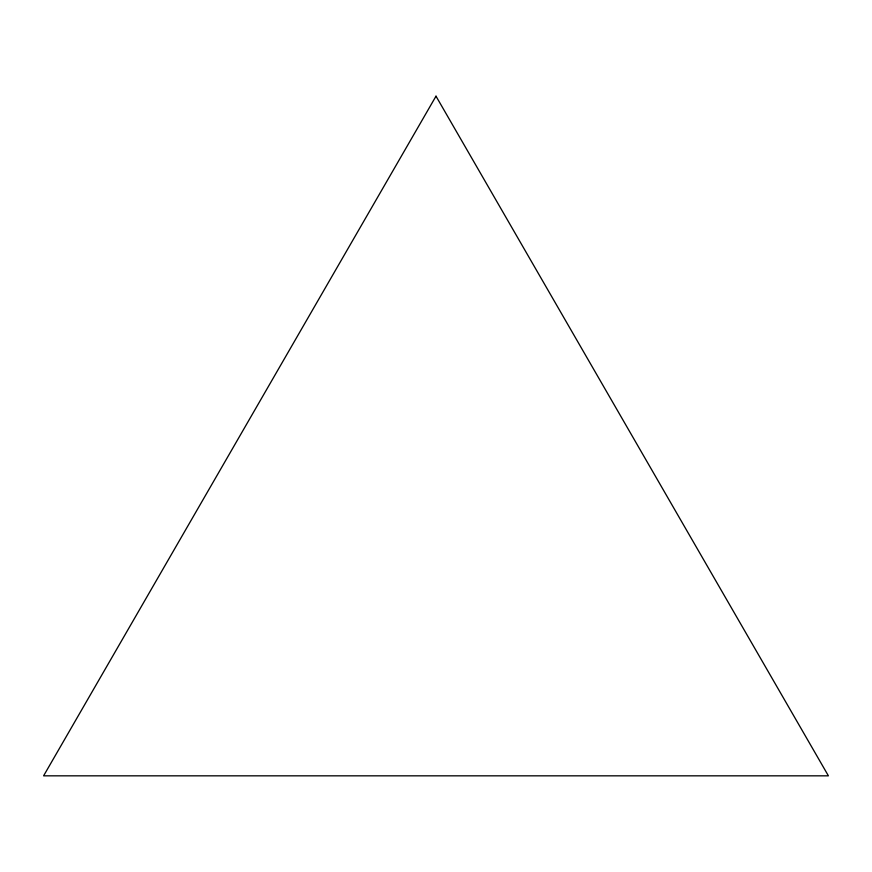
<?xml version="1.0" encoding="UTF-8"?>
<svg xmlns="http://www.w3.org/2000/svg" width="872" height="872" viewBox="0 0 872 872"><rect width="100%" height="100%" fill="white"/><g stroke="black" fill="none" stroke-linecap="round" stroke-linejoin="round"><path stroke-width="1.31" d="M436 96.171L43.6 775.829L828.4 775.829L436 96.171"/></g></svg>
